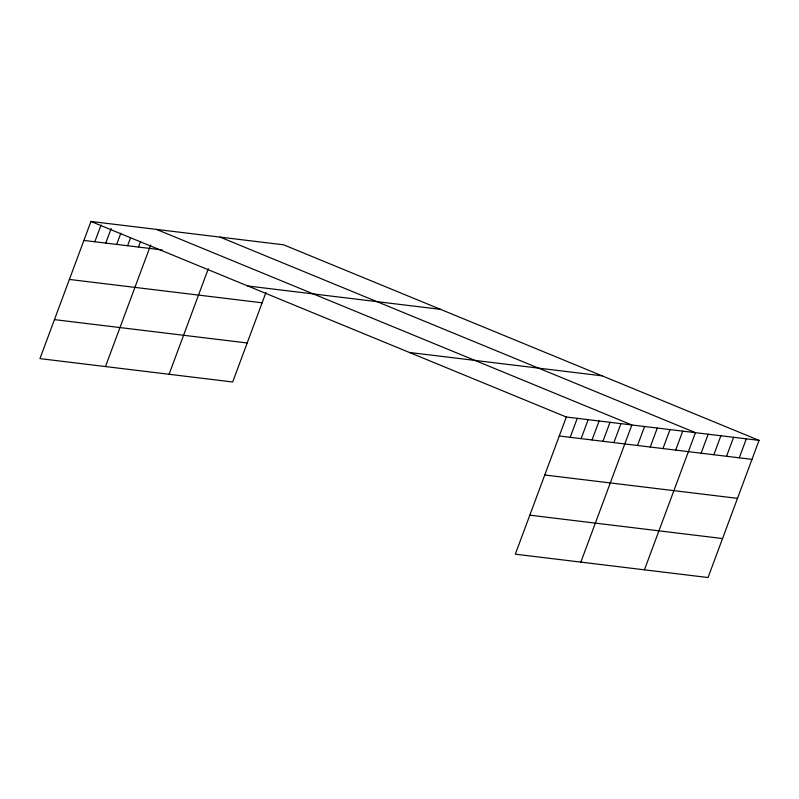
<?xml version="1.0" encoding="UTF-8"?>
<svg xmlns="http://www.w3.org/2000/svg" width="799" height="799" viewBox="0 0 799 799"><rect width="100%" height="100%" fill="white"/><g stroke="black" fill="none" stroke-linecap="round" stroke-linejoin="round"><path stroke-width="1.2" d="M759.05 440.379L566.321 417.018L515.315 554.176L708.044 577.537L759.05 440.379L283.685 244.824L90.956 221.463L39.95 358.621L232.679 381.982L265.957 292.484M94.821 241.767L101.054 225.018M105.748 243.086L111.141 228.574M116.664 244.414L120.819 233.248M127.58 245.732L130.497 237.922M138.507 247.061L140.584 241.478M105.478 366.561L150.671 245.033M169.078 374.272L208.329 268.714M570.186 437.323L577.248 418.336M581.113 438.641L588.164 419.665M592.029 439.969L599.09 420.983M602.945 441.298L610.007 422.311M613.872 442.616L620.933 423.64M580.843 562.116L631.849 424.958L156.484 229.403M637.512 445.482L644.573 426.506M650.236 447.021L657.287 428.044M662.95 448.569L670.011 429.582M675.674 450.107L682.736 431.13M644.443 569.827L695.45 432.668L220.085 237.113M701.113 453.193L708.174 434.217M713.827 454.731L720.888 435.755M726.551 456.279L733.612 437.293M739.275 457.817L746.326 438.841M83.905 240.439L162.147 249.927M247.83 285.992L440.559 309.353M69.393 279.44L262.122 302.801M409.458 352.479L602.176 375.85M54.452 319.62L247.181 342.981M559.27 435.994L751.989 459.365M544.758 474.996L737.487 498.356M529.817 515.175L722.546 538.546M90.956 221.463L566.321 417.018"/></g></svg>
